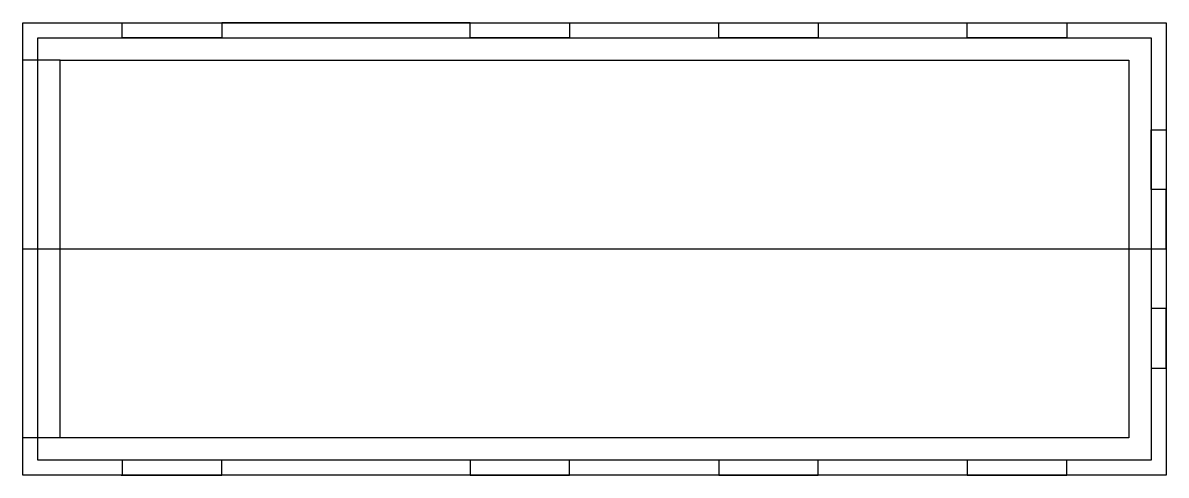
# Model space of a CAD drawing. Header units: millimetres. Extents: x 0 to 230, y -91 to 0.
import ezdxf

# ---------------------------------------------------------------- set-up
doc = ezdxf.new("R2010")
doc.units = ezdxf.units.MM
doc.layers.get('0').update_dxf_attribs({"linetype": 'CONTINUOUS'})

msp = doc.modelspace()

# ---------------------------------------------------------------- linework, layer by layer
for p, q in [((7.5, -7.5), (0, -7.5)), ((230, -45.5), (230, -33.5)), ((230, -45.5), (0, -45.5)), ((7.5, -83.5), (0, -83.5)), ((19.79, -91), (39.79, -91))]:
    msp.add_line(p, q)
for points in [[(0, 0), (230, 0), (230, -91), (0, -91)], [(20, 0), (40, 0), (40, -3), (20, -3)], [(90, -3), (90, 0), (40, 0), (40, -3)], [(90, 0), (110, 0), (110, -3), (90, -3)], [(140, 0), (160, 0), (160, -3), (140, -3)], [(190, 0), (210, 0), (210, -3), (190, -3)], [(227, -88), (3, -88), (3, -3), (227, -3)], [(7.5, -7.5), (222.5, -7.5), (222.5, -83.5), (7.5, -83.5)], [(230, -33.5), (227, -33.5), (227, -21.5), (230, -21.5)], [(230, -57.5), (227, -57.5), (227, -69.5), (230, -69.5)], [(40, -88), (20, -88), (20, -91), (40, -91)], [(90, -88), (90, -91), (110, -91), (110, -88)], [(160, -88), (140, -88), (140, -91), (160, -91)], [(210, -88), (190, -88), (190, -91), (210, -91)]]:
    msp.add_lwpolyline(points, close=True)

doc.saveas('drawing.dxf')
